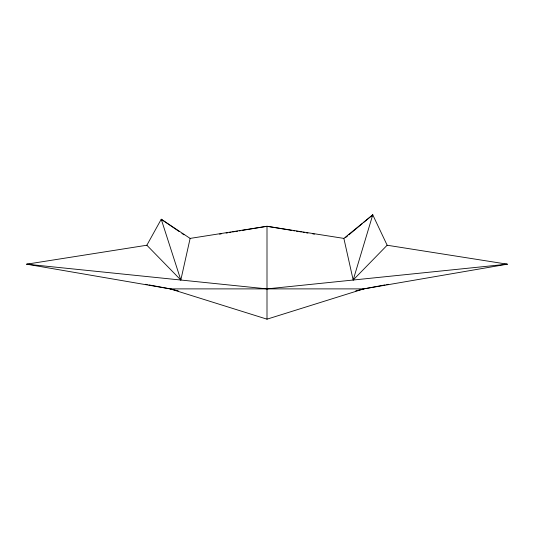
<?xml version="1.0" encoding="UTF-8"?>
<svg xmlns="http://www.w3.org/2000/svg" width="534" height="534" viewBox="0 0 534 534"><rect width="100%" height="100%" fill="white"/><g stroke="black" fill="none" stroke-linecap="round" stroke-linejoin="round"><path stroke-width="0.8" d="M178.276 290.897L170.213 288.887L26.7 264.183L146.85 245.233L180.826 280.023L190.131 238.404L267 226.282L343.869 238.404L372.759 214.828L387.15 245.233L507.3 264.183L363.787 288.887L355.724 290.897M343.869 238.404L353.174 280.023L372.759 214.828L363.34 222.718M146.85 245.233L161.241 219.26L190.131 238.404M371.911 216.237L372.759 214.828M353.174 280.023L387.15 245.233M345.752 237.456L347.634 235.874M348.896 234.827L362.085 223.773M148.939 284.896L170.213 288.887L267 319.172L363.787 288.887L385.061 284.896M386.696 284.589L388.331 284.282M219.574 234.152L221.209 233.879M226.116 233.064L227.751 232.797M229.386 232.524L231.022 232.25M232.657 231.983L234.292 231.709M235.928 231.436L237.563 231.169M239.199 230.895L240.834 230.628M242.469 230.354L267 226.282L291.531 230.354M29.851 264.183L26.7 264.183L267 288.887L507.3 264.183L504.149 264.183M170.213 288.887L363.787 288.887M293.166 230.628L294.801 230.895M296.437 231.169L298.072 231.436M299.707 231.709L301.343 231.983M302.978 232.25L304.614 232.524M306.249 232.797L307.884 233.064M312.791 233.879L314.426 234.152M145.669 284.282L147.304 284.589M180.826 280.023L161.241 219.26L179.124 231.502M181.88 233.385L183.943 234.793M161.241 219.26L162.176 220.595M267 226.282L267 319.172"/></g></svg>
